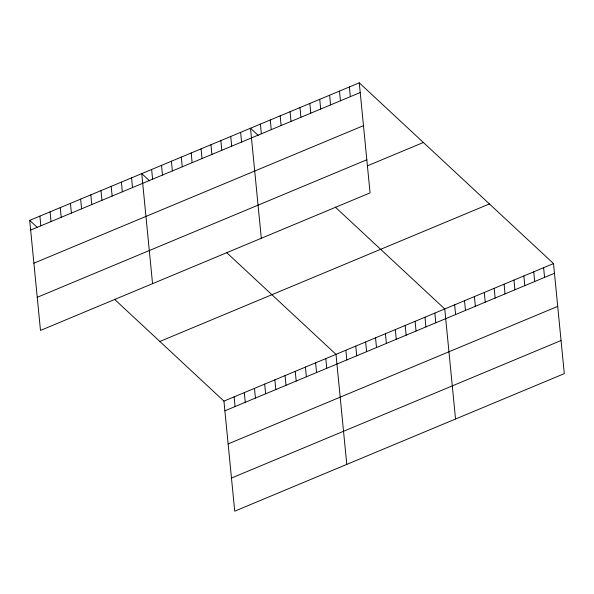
<?xml version="1.0" encoding="UTF-8"?>
<svg xmlns="http://www.w3.org/2000/svg" width="594" height="594" viewBox="0 0 594 594"><rect width="100%" height="100%" fill="white"/><g stroke="black" fill="none" stroke-linecap="round" stroke-linejoin="round"><path stroke-width="0.89" d="M359.273 82.833L370.069 192.887L40.489 330.427L29.7 220.374L359.273 82.833L553.511 263.573L564.3 373.626L234.727 511.167L223.931 401.113L114.479 299.257M30.65 230.071L360.224 92.538M33.895 263.187L363.476 125.653M37.244 297.312L366.817 159.771M367.344 165.86L423.374 142.478M159.838 341.468L489.411 203.928M223.931 401.113L553.511 263.573M224.888 410.81L554.462 273.277M228.133 443.926L557.707 306.393M231.474 478.051L561.055 340.511M258.286 135.454L250.512 128.222L261.308 238.276M335.291 207.106L444.75 308.962L455.539 419.015M149.525 180.836L141.758 173.611L152.547 283.665M226.529 252.495L335.989 354.351L346.777 464.404M29.7 220.374L37.467 227.599M543.621 267.701L544.572 277.398M533.731 271.822L534.689 281.526M523.849 275.95L524.799 285.655M513.959 280.078L514.909 289.775M504.076 284.207L505.026 293.904M494.186 288.328L495.136 298.032M484.296 292.456L485.246 302.16M474.413 296.584L475.363 306.281M464.523 300.705L465.473 310.41M454.633 304.833L455.591 314.538M434.86 313.083L435.81 322.787M424.977 317.211L425.928 326.915M415.087 321.339L416.038 331.036M405.197 325.467L406.155 335.165M395.314 329.588L396.265 339.293M385.424 333.717L386.375 343.421M375.542 337.845L376.492 347.542M349.391 86.962L350.341 96.659M365.652 341.966L366.602 351.67M339.501 91.09L340.451 100.787M355.761 346.094L356.712 355.799M329.611 95.211L330.561 104.915M345.879 350.222L346.829 359.919M319.728 99.339L320.678 109.044M309.838 103.467L310.788 113.164M325.802 358.598L326.752 368.302M299.955 107.588L300.906 117.293M315.614 362.852L316.565 372.549M290.065 111.717L291.015 121.421M305.427 367.099L306.378 376.804M280.175 115.845L281.125 125.542M295.24 371.354L296.191 381.051M270.292 119.973L271.243 129.67M260.402 124.094L261.353 133.798M285.053 375.601L286.004 385.306M274.866 379.856L275.816 389.553M240.629 132.351L241.58 142.048M264.679 384.103L265.629 393.807M230.739 136.472L231.69 146.176M254.492 388.357L255.442 398.062M220.857 140.6L221.807 150.304M244.305 392.604L245.255 402.309M210.967 144.728L211.917 154.425M234.118 396.859L235.076 406.563M201.076 148.849L202.027 158.553M191.194 152.977L192.144 162.682M181.304 157.106L182.254 166.803M171.421 161.234L172.371 170.931M161.531 165.355L162.481 175.059M151.641 169.483L152.591 179.188M131.571 177.858L132.521 187.563M121.384 182.113L122.334 191.81M111.197 186.36L112.147 196.065M101.01 190.615L101.96 200.312M90.823 194.862L91.773 204.566M80.636 199.116L81.586 208.821M70.448 203.371L71.399 213.068M60.261 207.618L61.212 217.322M50.074 211.872L51.025 221.569M39.887 216.119L40.838 225.824"/></g></svg>
